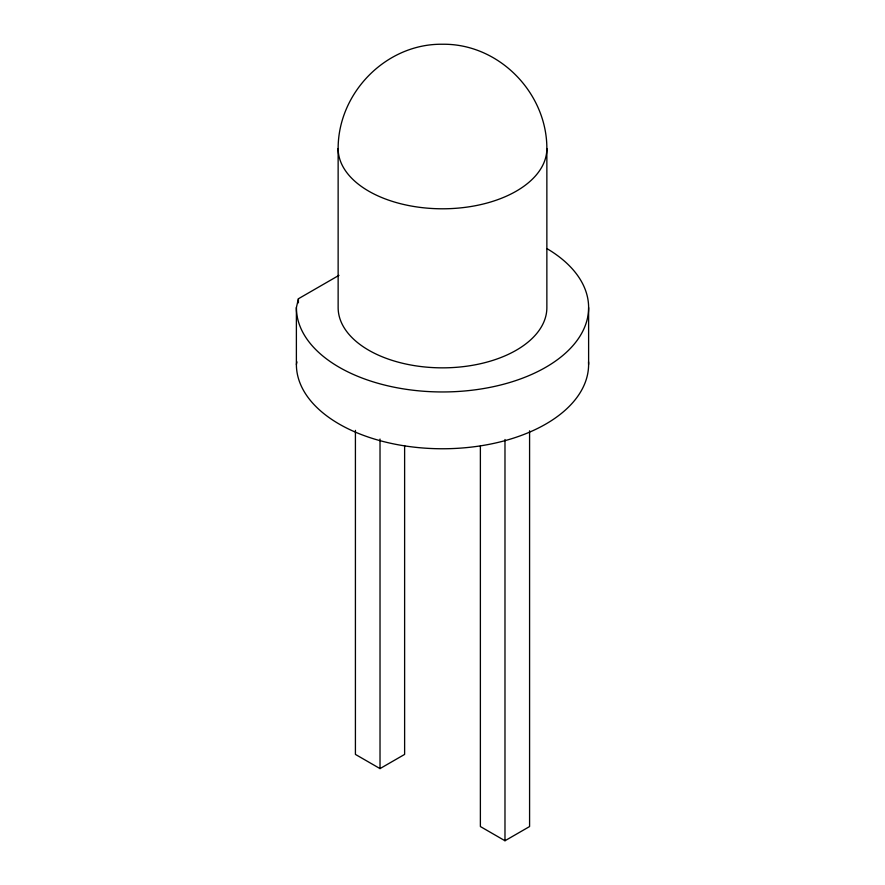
<?xml version="1.0" encoding="UTF-8"?>
<svg xmlns="http://www.w3.org/2000/svg" width="885" height="885" viewBox="0 0 885 885"><rect width="100%" height="100%" fill="white"/><g stroke="black" fill="none" stroke-linecap="round" stroke-linejoin="round"><path stroke-width="1.33" d="M338.136 148.536C338.092 92.615 386.269 43.431 442.5 44.25C498.731 43.431 546.908 92.615 546.864 148.536L546.864 307.604A104.364 60.257 0 0 1 442.5 367.85A104.364 60.257 0 0 1 338.136 307.604L338.136 148.536A104.364 60.257 0 0 0 442.5 208.794A104.364 60.257 0 0 0 546.864 148.536M588.536 361.832A146.114 84.352 0 0 1 444.735 448.75A146.114 84.352 0 0 1 296.387 364.41L296.387 307.604L298.4 298.765L338.955 275.357M296.387 364.41L296.962 361.888M355.416 430.375L355.416 754.407L380.019 768.6L404.622 754.407L404.622 445.542M480.378 445.985L480.378 826.546L504.981 840.75L529.584 826.546L529.584 430.818M588.614 307.604L588.614 364.41M504.981 439.502L504.981 840.75M380.019 439.06L380.019 768.6M298.4 298.765L298.4 302.825M547.03 248.663A146.114 84.352 0 0 1 497.613 385.727A146.114 84.352 0 0 1 296.387 307.604"/></g></svg>
